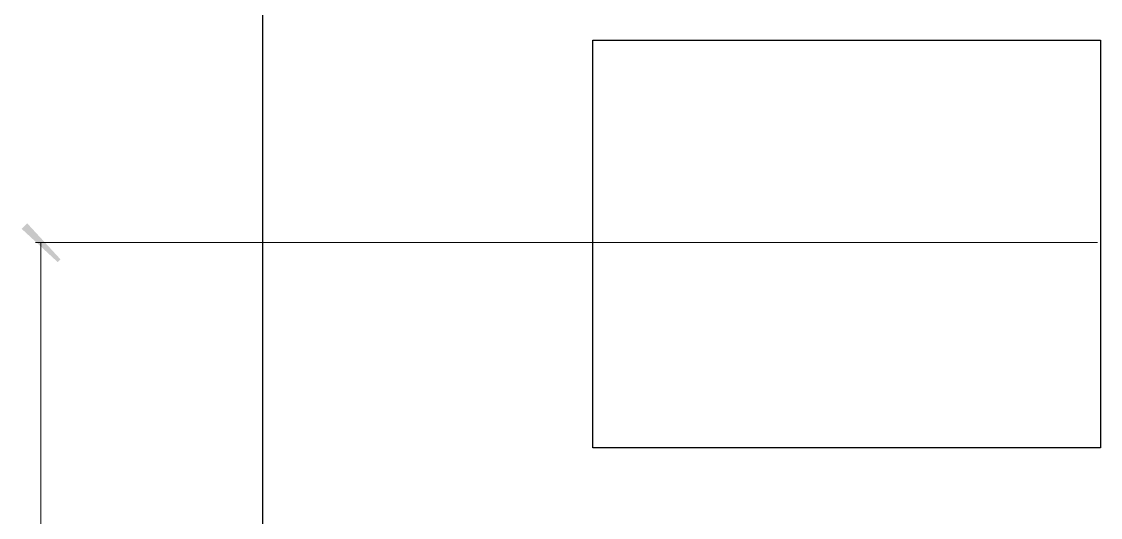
# Model space of a CAD drawing. Header units: inches. Extents: x 3324238 to 135265466, y -1036581 to 20094598.
# Drawn here: x 3353488.53 to 3353519.88, y -519240.96 to -519226.56 of the extents above; entities that cross this region are included whole.
import ezdxf

# ---------------------------------------------------------------- set-up
doc = ezdxf.new("R2010")
doc.units = ezdxf.units.IN
doc.header["$MEASUREMENT"] = 0
doc.layers.add('PDF_Geometry', color=7, linetype='Continuous')
doc.layers.add('PDF_Solid Fills', color=7, linetype='Continuous')

msp = doc.modelspace()

# ---------------------------------------------------------------- linework, layer by layer
at = {"layer": 'PDF_Geometry', "color": 9, "lineweight": 30, "true_color": 0xbababa}
msp.add_lwpolyline([(3353495.543, -519335.063), (3353495.543, -519212.272)], dxfattribs=at)
msp.add_lwpolyline([(3353505.131, -519227.097), (3353519.876, -519227.097), (3353519.876, -519238.941), (3353505.131, -519238.941)], close=True, dxfattribs=at)
at = {"layer": 'PDF_Geometry', "color": 252, "lineweight": 13, "true_color": 0x979797}
msp.add_lwpolyline([(3353519.795, -519232.979), (3353488.937, -519232.979)], dxfattribs=at)
at = {"layer": 'PDF_Geometry', "color": 152, "lineweight": 13, "true_color": 0x006edd}
msp.add_lwpolyline([(3353489.098, -519232.979), (3353489.098, -519278.502)], dxfattribs=at)
at = {"layer": 'PDF_Solid Fills', "color": 152, "lineweight": 30, "true_color": 0x006edd, "transparency": 33554559}
for points in [[(3353489.662, -519233.462), (3353488.534, -519232.576), (3353488.695, -519232.415)], [(3353489.581, -519233.543), (3353489.662, -519233.462), (3353488.534, -519232.576)]]:
    msp.add_solid(points, dxfattribs=at)

doc.saveas('drawing.dxf')
